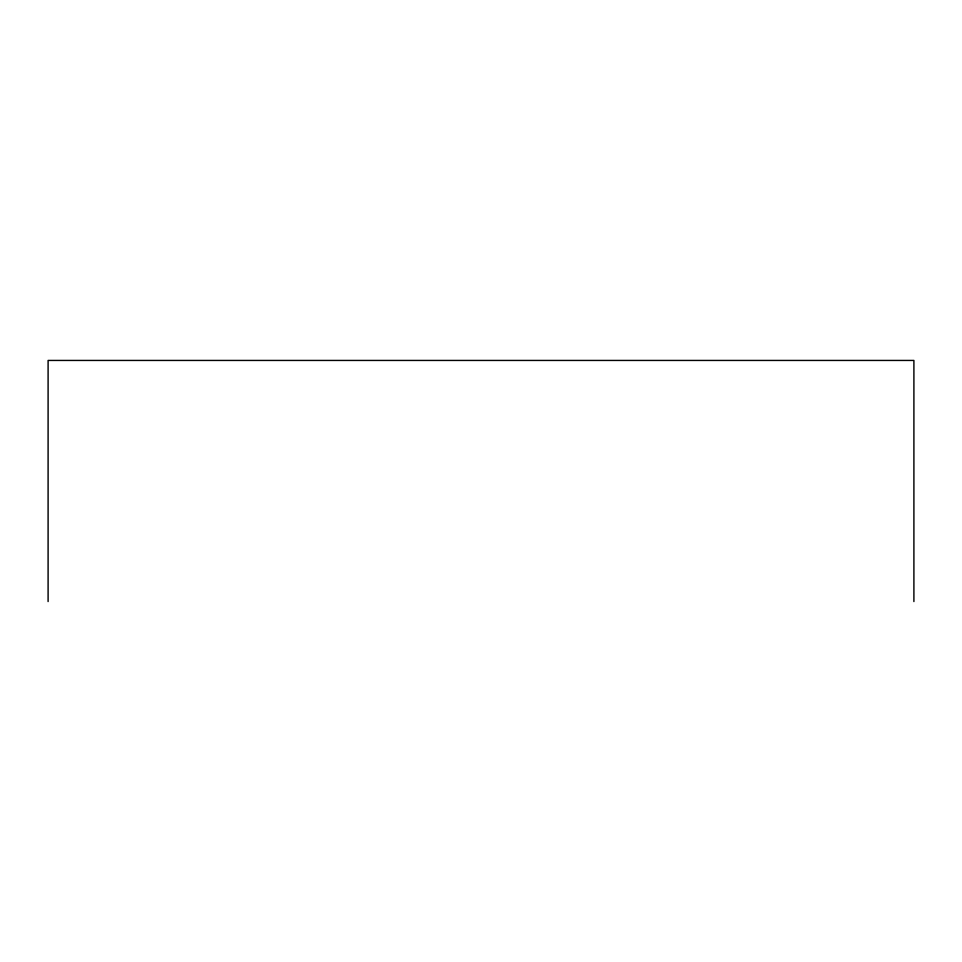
<?xml version="1.0" encoding="UTF-8"?>
<svg xmlns="http://www.w3.org/2000/svg" width="962" height="962" viewBox="0 0 962 962"><rect width="100%" height="100%" fill="white"/><g stroke="black" fill="none" stroke-linecap="round" stroke-linejoin="round"><path stroke-width="1.44" d="M913.9 601.563L913.9 360.437L48.1 360.437L48.1 601.563"/></g></svg>
